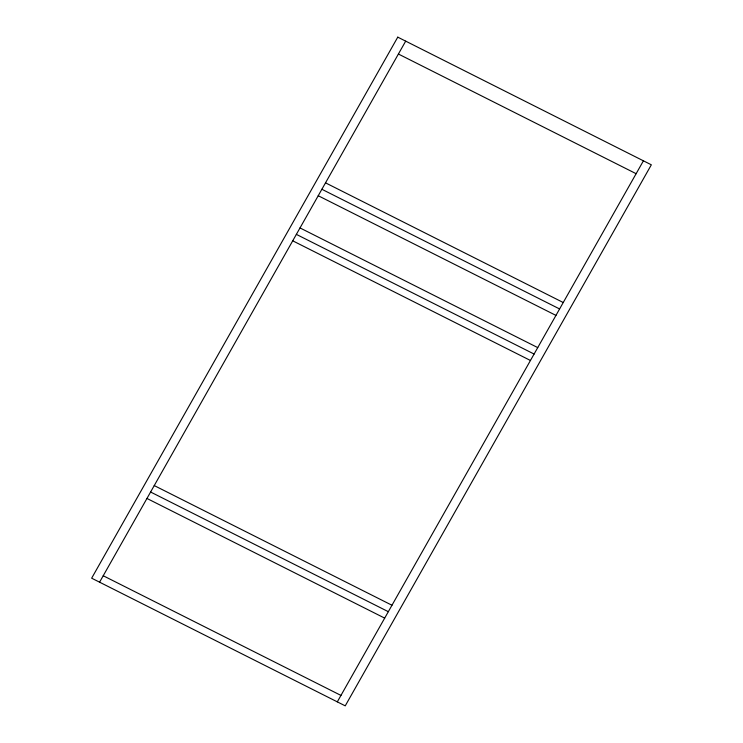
<?xml version="1.0" encoding="UTF-8"?>
<svg xmlns="http://www.w3.org/2000/svg" width="743" height="743" viewBox="0 0 743 743"><rect width="100%" height="100%" fill="white"/><g stroke="black" fill="none" stroke-linecap="round" stroke-linejoin="round"><path stroke-width="1.11" d="M99.581 582.187L405.687 41.144M337.313 701.856L643.419 160.813M398.397 54.025L636.129 173.695M325.518 182.843L563.25 302.522M321.877 189.279L559.609 308.958M318.227 195.725L555.959 315.404M300.005 227.925L537.737 347.603M296.364 234.37L534.096 354.049M292.723 240.816L530.456 360.485M154.238 485.569L391.97 605.248M150.597 492.015L388.329 611.684M146.956 498.451L384.688 618.13M103.221 575.741L340.953 695.42M397.765 37.15L91.658 578.193L345.235 705.85L651.342 164.807L397.765 37.15"/></g></svg>
